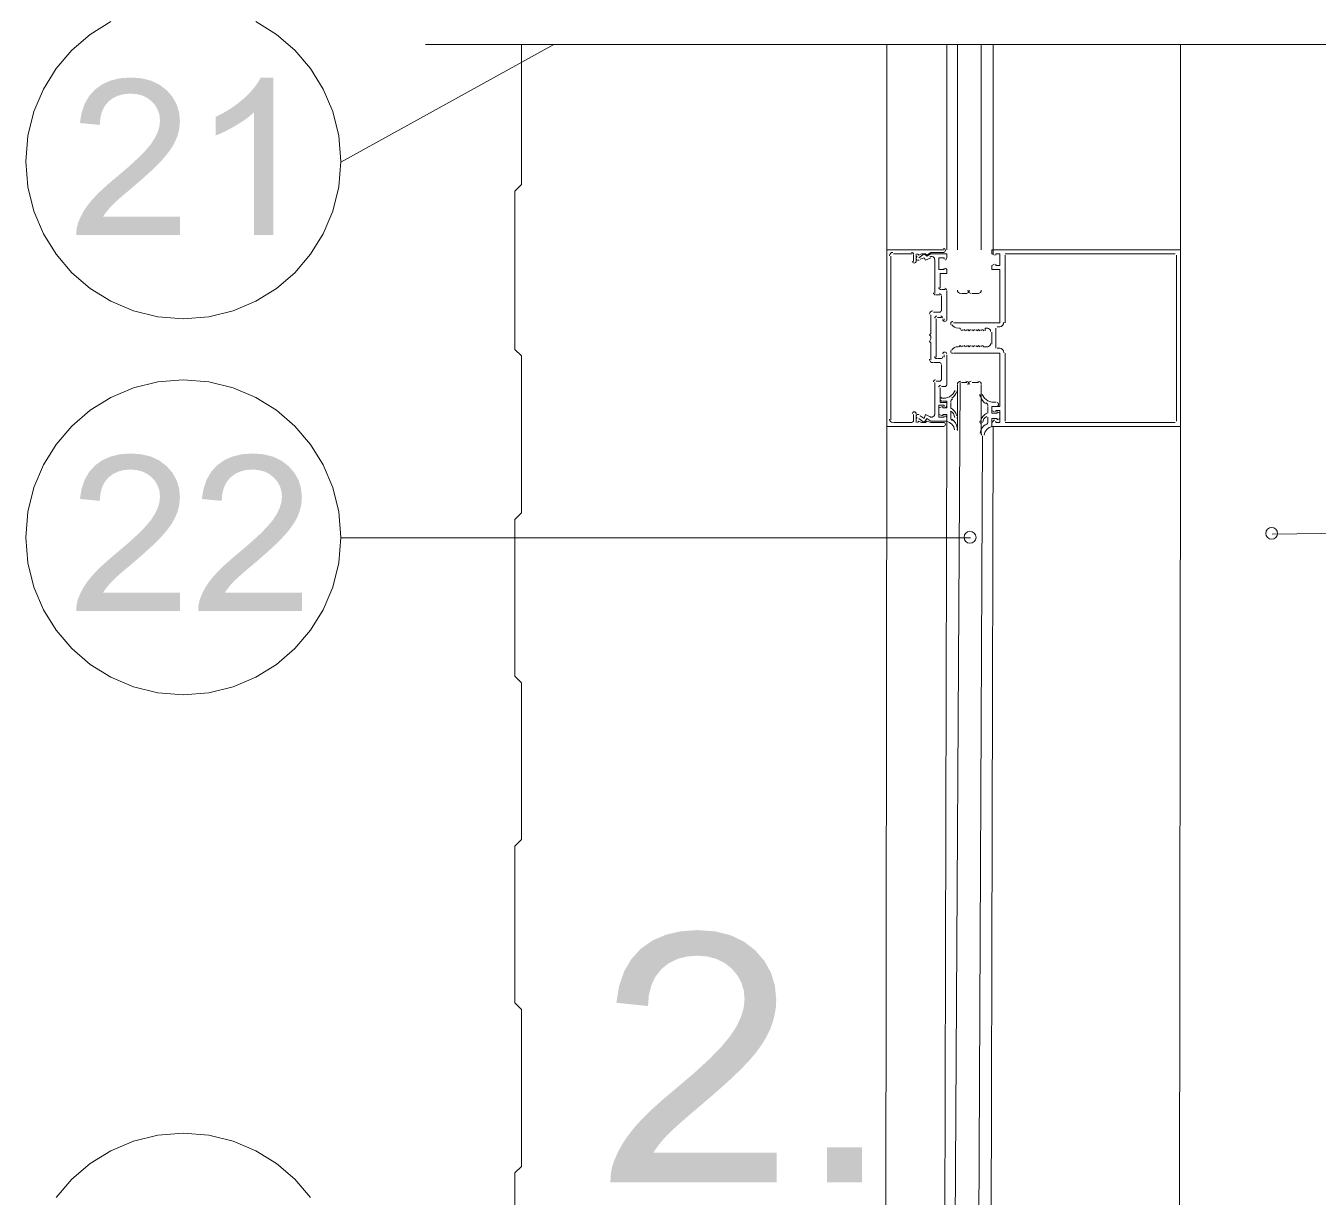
# Model space of a CAD drawing. Header units: millimetres. Extents: x 0 to 5940, y 0 to 8400.
# Drawn here: x 4492.7 to 4904.4, y 6908.8 to 7282 of the extents above; entities that cross this region are included whole.
import ezdxf

# ---------------------------------------------------------------- set-up
doc = ezdxf.new("R2010")
doc.units = ezdxf.units.MM
doc.header["$LTSCALE"] = 20
for name, color, linetype in [('1-CORTE-LINEAS', 7, 'Continuous'), ('1-CORTE-RELLENOS', 9, 'Continuous'), ('1-CORTE-ROJO', 1, 'Continuous')]:
    doc.layers.add(name, color=color, linetype=linetype)

msp = doc.modelspace()

# ---------------------------------------------------------------- hatches: boundary and pattern name
at = {"layer": '1-CORTE-RELLENOS'}
h = msp.add_hatch(color=7, dxfattribs=at)
h.dxf.hatch_style = 1
h.paths.add_polyline_path([(4541.83, 7221.22), (4541.83, 7215.32), (4508.76, 7215.32), (4508.78, 7216.41), (4508.9, 7217.48), (4509.13, 7218.54), (4509.47, 7219.57), (4510.2, 7221.26), (4511.11, 7222.94), (4512.21, 7224.6), (4513.5, 7226.24), (4515.05, 7227.93), (4516.91, 7229.75), (4519.07, 7231.71), (4521.54, 7233.79), (4525.29, 7236.97), (4528.37, 7239.8), (4530.8, 7242.26), (4532.57, 7244.37), (4533.82, 7246.3), (4534.71, 7248.18), (4535.25, 7250), (4535.43, 7251.76), (4535.27, 7253.53), (4534.77, 7255.15), (4533.95, 7256.62), (4532.79, 7257.93), (4531.39, 7259.02), (4529.79, 7259.79), (4528, 7260.26), (4526.01, 7260.41), (4523.91, 7260.25), (4522.02, 7259.75), (4520.35, 7258.93), (4518.9, 7257.77), (4517.74, 7256.32), (4516.91, 7254.61), (4516.42, 7252.65), (4516.25, 7250.44), (4509.91, 7251.04), (4510.47, 7254.36), (4511.47, 7257.25), (4512.92, 7259.73), (4514.82, 7261.79), (4517.12, 7263.43), (4519.78, 7264.6), (4522.8, 7265.31), (4526.17, 7265.54), (4529.57, 7265.29), (4532.59, 7264.53), (4535.25, 7263.27), (4537.53, 7261.52), (4539.38, 7259.41), (4540.71, 7257.06), (4541.51, 7254.48), (4541.77, 7251.65), (4541.69, 7250.14), (4541.45, 7248.64), (4541.06, 7247.16), (4540.51, 7245.7), (4539.79, 7244.24), (4538.87, 7242.74), (4537.75, 7241.21), (4536.43, 7239.63), (4534.78, 7237.88), (4532.66, 7235.83), (4530.07, 7233.47), (4527, 7230.81), (4524.46, 7228.68), (4522.43, 7226.93), (4520.91, 7225.54), (4519.89, 7224.53), (4519.15, 7223.7), (4518.47, 7222.88), (4517.85, 7222.05), (4517.3, 7221.22)])
h = msp.add_hatch(color=7, dxfattribs=at)
h.dxf.hatch_style = 1
h.paths.add_polyline_path([(4571.52, 7215.32), (4565.4, 7215.32), (4565.4, 7254.46), (4564.19, 7253.39), (4562.81, 7252.32), (4561.27, 7251.27), (4559.56, 7250.22), (4557.81, 7249.23), (4556.15, 7248.36), (4554.58, 7247.63), (4553.11, 7247.02), (4553.11, 7252.97), (4555.6, 7254.24), (4557.92, 7255.64), (4560.09, 7257.16), (4562.1, 7258.82), (4563.88, 7260.54), (4565.38, 7262.23), (4566.61, 7263.9), (4567.55, 7265.54), (4571.52, 7265.54)])
h = msp.add_hatch(color=7, dxfattribs=at)
h.dxf.hatch_style = 1
h.paths.add_polyline_path([(4541.83, 7101.42), (4541.83, 7095.52), (4508.76, 7095.52), (4508.78, 7096.61), (4508.9, 7097.68), (4509.13, 7098.73), (4509.47, 7099.77), (4510.2, 7101.46), (4511.11, 7103.14), (4512.21, 7104.8), (4513.5, 7106.44), (4515.05, 7108.13), (4516.91, 7109.95), (4519.07, 7111.9), (4521.54, 7113.99), (4525.29, 7117.17), (4528.37, 7119.99), (4530.8, 7122.46), (4532.57, 7124.57), (4533.82, 7126.5), (4534.71, 7128.37), (4535.25, 7130.19), (4535.43, 7131.96), (4535.27, 7133.72), (4534.77, 7135.34), (4533.95, 7136.81), (4532.79, 7138.13), (4531.39, 7139.22), (4529.79, 7139.99), (4528, 7140.46), (4526.01, 7140.61), (4523.91, 7140.45), (4522.02, 7139.95), (4520.35, 7139.12), (4518.9, 7137.97), (4517.74, 7136.51), (4516.91, 7134.81), (4516.42, 7132.85), (4516.25, 7130.63), (4509.91, 7131.24), (4510.47, 7134.56), (4511.47, 7137.45), (4512.92, 7139.93), (4514.82, 7141.99), (4517.12, 7143.63), (4519.78, 7144.8), (4522.8, 7145.5), (4526.17, 7145.74), (4529.57, 7145.48), (4532.59, 7144.73), (4535.25, 7143.47), (4537.53, 7141.71), (4539.38, 7139.61), (4540.71, 7137.26), (4541.51, 7134.67), (4541.77, 7131.85), (4541.69, 7130.34), (4541.45, 7128.84), (4541.06, 7127.36), (4540.51, 7125.89), (4539.79, 7124.44), (4538.87, 7122.94), (4537.75, 7121.4), (4536.43, 7119.83), (4534.78, 7118.08), (4532.66, 7116.03), (4530.07, 7113.67), (4527, 7111.01), (4524.46, 7108.88), (4522.43, 7107.13), (4520.91, 7105.74), (4519.89, 7104.73), (4519.15, 7103.9), (4518.47, 7103.07), (4517.85, 7102.25), (4517.3, 7101.42)])
h = msp.add_hatch(color=7, dxfattribs=at)
h.dxf.hatch_style = 1
h.paths.add_polyline_path([(4580.67, 7101.42), (4580.67, 7095.52), (4547.6, 7095.52), (4547.62, 7096.61), (4547.75, 7097.68), (4547.98, 7098.73), (4548.32, 7099.77), (4549.04, 7101.46), (4549.95, 7103.14), (4551.05, 7104.8), (4552.34, 7106.44), (4553.9, 7108.13), (4555.75, 7109.95), (4557.92, 7111.9), (4560.39, 7113.99), (4564.13, 7117.17), (4567.22, 7119.99), (4569.65, 7122.46), (4571.41, 7124.57), (4572.66, 7126.5), (4573.56, 7128.37), (4574.1, 7130.19), (4574.28, 7131.96), (4574.11, 7133.72), (4573.62, 7135.34), (4572.79, 7136.81), (4571.63, 7138.13), (4570.23, 7139.22), (4568.64, 7139.99), (4566.84, 7140.46), (4564.85, 7140.61), (4562.75, 7140.45), (4560.86, 7139.95), (4559.19, 7139.12), (4557.74, 7137.97), (4556.58, 7136.51), (4555.76, 7134.81), (4555.26, 7132.85), (4555.1, 7130.63), (4548.76, 7131.24), (4549.31, 7134.56), (4550.31, 7137.45), (4551.76, 7139.93), (4553.66, 7141.99), (4555.96, 7143.63), (4558.62, 7144.8), (4561.64, 7145.5), (4565.02, 7145.74), (4568.41, 7145.48), (4571.43, 7144.73), (4574.09, 7143.47), (4576.37, 7141.71), (4578.23, 7139.61), (4579.55, 7137.26), (4580.35, 7134.67), (4580.62, 7131.85), (4580.54, 7130.34), (4580.3, 7128.84), (4579.9, 7127.36), (4579.35, 7125.89), (4578.64, 7124.44), (4577.72, 7122.94), (4576.6, 7121.4), (4575.27, 7119.83), (4573.63, 7118.08), (4571.51, 7116.03), (4568.91, 7113.67), (4565.84, 7111.01), (4563.31, 7108.88), (4561.28, 7107.13), (4559.75, 7105.74), (4558.73, 7104.73), (4557.99, 7103.9), (4557.31, 7103.07), (4556.69, 7102.25), (4556.14, 7101.42)])
at = {"layer": '1-CORTE-ROJO'}
h = msp.add_hatch(color=1, dxfattribs=at)
h.dxf.hatch_style = 1
h.paths.add_polyline_path([(4731.85, 6922.92), (4731.85, 6913.49), (4678.93, 6913.49), (4678.96, 6915.24), (4679.16, 6916.96), (4679.54, 6918.66), (4680.09, 6920.33), (4681.25, 6923.01), (4682.71, 6925.68), (4684.48, 6928.33), (4686.54, 6930.96), (4689.02, 6933.68), (4692, 6936.61), (4695.47, 6939.74), (4699.44, 6943.09), (4705.41, 6948.15), (4710.33, 6952.66), (4714.2, 6956.61), (4717.02, 6960.01), (4719.05, 6963.11), (4720.49, 6966.11), (4721.36, 6969.03), (4721.65, 6971.86), (4721.39, 6974.66), (4720.6, 6977.23), (4719.29, 6979.57), (4717.46, 6981.68), (4715.21, 6983.43), (4712.63, 6984.69), (4709.75, 6985.45), (4706.55, 6985.7), (4703.19, 6985.43), (4700.18, 6984.64), (4697.51, 6983.31), (4695.19, 6981.45), (4693.33, 6979.12), (4691.99, 6976.38), (4691.18, 6973.22), (4690.89, 6969.66), (4680.81, 6970.71), (4681.68, 6976.01), (4683.27, 6980.65), (4685.57, 6984.61), (4688.58, 6987.9), (4692.26, 6990.51), (4696.52, 6992.37), (4701.35, 6993.48), (4706.77, 6993.86), (4712.23, 6993.46), (4717.08, 6992.26), (4721.35, 6990.26), (4725.01, 6987.46), (4727.95, 6984.07), (4730.05, 6980.31), (4731.32, 6976.17), (4731.74, 6971.64), (4731.61, 6969.23), (4731.24, 6966.85), (4730.62, 6964.49), (4729.75, 6962.16), (4728.62, 6959.82), (4727.16, 6957.41), (4725.37, 6954.94), (4723.25, 6952.41), (4720.58, 6949.61), (4717.17, 6946.33), (4713.01, 6942.58), (4708.09, 6938.35), (4704.07, 6934.93), (4700.84, 6932.11), (4698.39, 6929.89), (4696.74, 6928.26), (4695.55, 6926.94), (4694.46, 6925.6), (4693.48, 6924.26), (4692.6, 6922.92)])
h = msp.add_hatch(color=1, dxfattribs=at)
h.dxf.hatch_style = 1
h.paths.add_polyline_path([(4747.86, 6924.68), (4759.05, 6924.68), (4759.05, 6913.49), (4747.86, 6913.49)])

# ---------------------------------------------------------------- linework, layer by layer
at = {"layer": '1-CORTE-LINEAS', "color": 7, "lineweight": 15}
for p, q in [((4593.03, 7238.61), (4660.93, 7276.01)), ((4593.03, 7118.81), (4793.68, 7118.81)), ((4957.5, 7120.93), (4889.77, 7120.07))]:
    msp.add_line(p, q, dxfattribs=at)
at = {"layer": '1-CORTE-LINEAS', "color": 7, "lineweight": 9}
for p, q in [((4767, 7210.66), (4767, 7276.01)), ((4860.57, 7210.66), (4860.57, 7276.01)), ((4767, 7154.37), (4766.59, 6824.17)), ((4860.14, 6824.17), (4860.57, 7154.37))]:
    msp.add_line(p, q, dxfattribs=at)
at = {"layer": '1-CORTE-LINEAS', "color": 7, "lineweight": 13}
for p, q in [((4786.06, 7276.01), (4786.06, 7210.66)), ((4786.06, 7210.66), (4786.06, 7276.01)), ((4789.45, 7210.66), (4789.45, 7276.01)), ((4797.07, 7210.66), (4797.07, 7276.01)), ((4800.87, 7276.01), (4800.87, 7209.4)), ((4775.05, 7209.4), (4769.12, 7209.4)), ((4775.48, 7206.86), (4775.48, 7208.97)), ((4776.32, 7206.86), (4776.32, 7209.4)), ((4858.88, 7209.4), (4804.69, 7209.4)), ((4804.69, 7187.39), (4804.69, 7208.97)), ((4859.29, 7156.05), (4859.29, 7208.97)), ((4768.28, 7208.56), (4768.28, 7156.48)), ((4782.24, 7196.71), (4782.24, 7207.29)), ((4783.94, 7196.28), (4782.67, 7196.28)), ((4784.37, 7197.97), (4785.63, 7197.97)), ((4786.06, 7197.55), (4786.06, 7188.23)), ((4790.72, 7196.71), (4792.41, 7196.71)), ((4794.11, 7196.71), (4796.22, 7196.71)), ((4784.37, 7191.19), (4784.37, 7195.85)), ((4781.83, 7190.77), (4783.94, 7190.77)), ((4782.67, 7188.66), (4782.67, 7176.38)), ((4784.37, 7189.08), (4783.1, 7189.08)), ((4785.21, 7188.23), (4785.21, 7188.66)), ((4791.15, 7185.27), (4791.15, 7184.84)), ((4791.56, 7185.27), (4791.99, 7184.84)), ((4792.41, 7185.27), (4792.41, 7184.84)), ((4794.11, 7184.84), (4794.11, 7185.27)), ((4794.52, 7184.84), (4794.95, 7185.27)), ((4795.38, 7184.84), (4795.38, 7185.27)), ((4797.07, 7185.27), (4797.07, 7184.84)), ((4797.48, 7185.27), (4797.91, 7184.84)), ((4800.45, 7180.61), (4800.45, 7184.43)), ((4801.73, 7185.69), (4801.73, 7179.34)), ((4803, 7186.12), (4802.14, 7186.12)), ((4791.15, 7179.77), (4791.15, 7180.18)), ((4791.99, 7179.77), (4791.56, 7180.18)), ((4792.41, 7179.77), (4792.41, 7180.18)), ((4794.11, 7180.18), (4794.11, 7179.77)), ((4794.95, 7180.18), (4794.52, 7179.77)), ((4795.38, 7180.18), (4795.38, 7179.77)), ((4797.07, 7179.77), (4797.07, 7180.18)), ((4783.1, 7175.95), (4784.37, 7175.95)), ((4785.21, 7176.38), (4785.21, 7177.22)), ((4786.06, 7177.22), (4786.06, 7167.49)), ((4803, 7179.34), (4802.14, 7179.34)), ((4804.69, 7177.65), (4804.69, 7156.05)), ((4783.94, 7174.68), (4781.83, 7174.68)), ((4784.37, 7169.19), (4784.37, 7173.84)), ((4782.24, 7158.18), (4782.24, 7168.33)), ((4782.67, 7168.76), (4783.94, 7168.76)), ((4790.29, 7168.33), (4788.17, 6811.05)), ((4789.45, 7167.49), (4789.45, 7153.09)), ((4790.72, 7168.33), (4792.41, 7168.33)), ((4794.11, 7168.33), (4796.22, 7168.33)), ((4797.07, 7167.49), (4797.07, 7151.82)), ((4785.63, 7167.06), (4784.37, 7167.06)), ((4769.12, 7155.64), (4775.05, 7155.64)), ((4775.48, 7156.05), (4775.48, 7158.18)), ((4776.32, 7158.18), (4776.32, 7155.64)), ((4786.06, 7156.05), (4785.21, 6823.74)), ((4804.69, 7155.64), (4858.88, 7155.64)), ((4785.21, 7154.37), (4767, 7154.37)), ((4797.48, 7151.4), (4795.79, 6811.05)), ((4800.03, 6824.17), (4800.87, 7154.37))]:
    msp.add_line(p, q, dxfattribs=at)
at = {"layer": '1-CORTE-LINEAS', "color": 8, "lineweight": 5}
for p, q in [((4783.53, 7160.3), (4784.79, 7160.71)), ((4783.53, 7158.18), (4783.53, 7160.3)), ((4786.06, 7162.41), (4784.79, 7162.41)), ((4784.79, 7160.71), (4784.79, 7160.3)), ((4784.79, 7160.3), (4786.06, 7160.3)), ((4786.06, 7160.3), (4786.06, 7162.41)), ((4787.33, 7161.98), (4787.33, 7160.3)), ((4799.18, 7160.71), (4799.18, 7158.6)), ((4800.45, 7158.6), (4800.45, 7160.71)), ((4800.45, 7160.71), (4802.14, 7160.71)), ((4784.79, 7157.75), (4783.53, 7158.18)), ((4786.06, 7158.18), (4784.79, 7158.18)), ((4784.79, 7158.18), (4784.79, 7157.75)), ((4786.06, 7156.05), (4786.06, 7158.18)), ((4787.33, 7159.02), (4787.33, 7156.91)), ((4799.18, 7157.33), (4799.18, 7155.64)), ((4802.14, 7158.6), (4800.45, 7158.6)), ((4800.45, 7154.37), (4800.45, 7156.91)), ((4800.45, 7156.91), (4802.14, 7156.91)), ((4803, 7158.6), (4802.14, 7159.02)), ((4802.14, 7159.02), (4802.14, 7158.6)), ((4802.14, 7156.91), (4802.14, 7156.48)), ((4802.14, 7156.48), (4803, 7156.91)), ((4803, 7156.91), (4803, 7158.6))]:
    msp.add_line(p, q, dxfattribs=at)
at = {"layer": '1-CORTE-LINEAS', "color": 7, "lineweight": 13}
for points in [[(4619.98, 7276.01), (5187.97, 7276.01), (5199.97, 7298.01), (5219.97, 7254.01), (5231.97, 7276.01), (5749.97, 7276.01)], [(4767, 7154.37), (4767, 7210.66), (4785.21, 7210.66)], [(4768.92, 7209.82), (4768.5, 7209.74), (4768.17, 7209.51), (4767.94, 7209.17), (4767.86, 7208.76)], [(4775.48, 7209.19), (4775.43, 7209.43), (4775.29, 7209.64), (4775.09, 7209.77), (4774.84, 7209.82)], [(4785.21, 7209.82), (4780.98, 7209.82), (4779.71, 7208.97), (4779.28, 7209.4), (4778.01, 7209.4), (4777.17, 7208.97), (4776.75, 7209.4)], [(4777.17, 7208.13), (4778.87, 7209.4), (4779.71, 7208.56), (4780.98, 7209.4), (4786.06, 7209.4), (4786.06, 7208.13), (4785.63, 7207.29)], [(4785, 7209.82), (4785.25, 7209.87), (4785.45, 7210.01), (4785.58, 7210.21), (4785.63, 7210.46), (4785.58, 7210.7), (4785.45, 7210.9), (4785.25, 7211.04), (4785, 7211.09)], [(4801.3, 7156.48), (4800.45, 7155.64), (4800.45, 7154.37), (4860.57, 7154.37), (4860.57, 7210.66), (4800.45, 7210.66), (4800.45, 7209.4), (4801.3, 7208.97)], [(4801.73, 7206.01), (4801.73, 7205.59), (4803, 7205.59), (4803, 7209.4), (4801.73, 7209.4), (4801.73, 7208.97)], [(4775.05, 7207.07), (4775.1, 7206.82), (4775.24, 7206.62), (4775.44, 7206.48), (4775.68, 7206.43), (4775.93, 7206.48), (4776.14, 7206.62), (4776.27, 7206.82), (4776.32, 7207.07)], [(4776.63, 7208.47), (4776.45, 7208.3), (4776.34, 7208.09), (4776.32, 7207.84), (4776.4, 7207.61), (4776.57, 7207.42), (4776.79, 7207.31), (4777.03, 7207.29), (4777.27, 7207.37)], [(4780.98, 7208.13), (4779.28, 7207.29), (4778.87, 7208.13), (4777.59, 7207.7)], [(4782.24, 7207.49), (4782.21, 7207.77), (4782.11, 7208.02), (4781.94, 7208.24), (4781.72, 7208.4), (4781.46, 7208.51), (4781.19, 7208.55), (4780.92, 7208.51), (4780.66, 7208.4)], [(4785.21, 7204.74), (4785.21, 7204.31), (4783.53, 7204.31), (4783.53, 7208.13), (4785.21, 7208.13), (4785.21, 7207.7)], [(4785.63, 7204.74), (4786.06, 7204.31), (4786.06, 7203.04), (4783.94, 7203.04), (4783.94, 7198.39)], [(4788.17, 7187.39), (4803, 7187.39), (4803, 7204.31), (4800.45, 7204.31), (4800.45, 7205.59), (4801.3, 7206.01)], [(4781.83, 7196.91), (4781.88, 7196.66), (4782.01, 7196.46), (4782.21, 7196.33), (4782.46, 7196.28)], [(4783.53, 7198.61), (4783.57, 7198.36), (4783.71, 7198.16), (4783.91, 7198.02), (4784.16, 7197.97)], [(4784.37, 7196.06), (4784.32, 7196.31), (4784.18, 7196.52), (4783.98, 7196.65), (4783.73, 7196.71)], [(4786.06, 7197.75), (4786.01, 7198), (4785.87, 7198.2), (4785.67, 7198.34), (4785.43, 7198.39)], [(4789.45, 7197.75), (4789.53, 7197.34), (4789.76, 7197.01), (4790.09, 7196.79), (4790.5, 7196.71)], [(4792.19, 7196.71), (4792.61, 7196.79), (4792.95, 7197.01), (4793.17, 7197.34), (4793.25, 7197.75)], [(4792.83, 7197.75), (4792.91, 7197.34), (4793.14, 7197.01), (4793.48, 7196.79), (4793.89, 7196.71)], [(4796.01, 7196.71), (4796.42, 7196.79), (4796.76, 7197.01), (4796.99, 7197.34), (4797.07, 7197.75)], [(4781.61, 7191.19), (4781.2, 7191.11), (4780.87, 7190.88), (4780.64, 7190.55), (4780.56, 7190.13)], [(4780.98, 7175.54), (4780.98, 7181.04), (4780.56, 7181.46), (4780.98, 7182.3), (4780.98, 7183.15), (4780.56, 7183.57), (4780.98, 7184), (4780.98, 7189.93)], [(4782.88, 7189.5), (4782.63, 7189.45), (4782.43, 7189.32), (4782.29, 7189.11), (4782.24, 7188.86)], [(4783.73, 7190.77), (4783.98, 7190.82), (4784.18, 7190.96), (4784.32, 7191.16), (4784.37, 7191.41)], [(4784.79, 7188.86), (4784.74, 7189.11), (4784.61, 7189.32), (4784.4, 7189.45), (4784.16, 7189.5)], [(4784.79, 7188.44), (4784.84, 7188.19), (4784.98, 7187.99), (4785.18, 7187.85), (4785.43, 7187.8)], [(4785.43, 7187.8), (4785.67, 7187.85), (4785.87, 7187.99), (4786.01, 7188.19), (4786.06, 7188.44)], [(4787.96, 7187.8), (4787.79, 7187.78), (4787.64, 7187.72), (4787.51, 7187.61), (4787.41, 7187.47), (4787.35, 7187.31), (4787.33, 7187.14), (4787.36, 7186.98), (4787.44, 7186.82)], [(4787.71, 7186.74), (4788.09, 7186.3), (4788.55, 7185.97), (4789.08, 7185.77), (4789.66, 7185.69)], [(4789.86, 7185.69), (4790.29, 7185.69), (4790.72, 7184.84)], [(4792.83, 7185.27), (4793.25, 7184.84), (4793.68, 7185.27)], [(4795.79, 7184.84), (4796.22, 7185.27), (4796.64, 7184.84)], [(4799.18, 7185.69), (4798.34, 7185.69), (4798.34, 7184.84)], [(4800.03, 7184.63), (4799.95, 7185.04), (4799.72, 7185.38), (4799.38, 7185.61), (4798.97, 7185.69)], [(4802.78, 7186.12), (4803.36, 7186.24), (4803.83, 7186.55), (4804.15, 7187.02), (4804.26, 7187.6)], [(4790.72, 7179.77), (4790.29, 7180.18), (4789.86, 7179.77)], [(4793.68, 7180.18), (4793.25, 7179.77), (4792.83, 7180.18)], [(4796.64, 7179.77), (4796.22, 7180.18), (4795.79, 7179.77)], [(4799.18, 7179.77), (4797.91, 7179.77), (4797.48, 7180.18)], [(4798.97, 7179.77), (4799.38, 7179.85), (4799.72, 7180.08), (4799.95, 7180.41), (4800.03, 7180.83)], [(4780.56, 7175.75), (4780.64, 7175.33), (4780.87, 7174.99), (4781.2, 7174.77), (4781.61, 7174.68)], [(4782.24, 7176.59), (4782.29, 7176.34), (4782.43, 7176.14), (4782.63, 7176), (4782.88, 7175.95)], [(4784.16, 7175.95), (4784.4, 7176), (4784.61, 7176.14), (4784.74, 7176.34), (4784.79, 7176.59)], [(4785.43, 7178.07), (4785.18, 7178.02), (4784.98, 7177.89), (4784.84, 7177.68), (4784.79, 7177.44)], [(4786.06, 7177.44), (4786.01, 7177.68), (4785.87, 7177.89), (4785.67, 7178.02), (4785.43, 7178.07)], [(4787.44, 7178.64), (4787.36, 7178.48), (4787.33, 7178.31), (4787.35, 7178.14), (4787.41, 7177.98), (4787.51, 7177.84), (4787.64, 7177.73), (4787.79, 7177.67), (4787.96, 7177.65)], [(4789.66, 7179.77), (4789.08, 7179.7), (4788.55, 7179.49), (4788.09, 7179.16), (4787.71, 7178.72)], [(4788.17, 7177.65), (4803, 7177.65), (4803, 7160.71), (4800.45, 7160.71), (4800.45, 7159.44), (4801.3, 7159.02)], [(4804.26, 7177.85), (4804.15, 7178.44), (4803.83, 7178.91), (4803.36, 7179.23), (4802.78, 7179.34)], [(4784.37, 7174.05), (4784.32, 7174.29), (4784.18, 7174.5), (4783.98, 7174.63), (4783.73, 7174.68)], [(4782.46, 7169.19), (4782.21, 7169.14), (4782.01, 7169), (4781.88, 7168.8), (4781.83, 7168.55)], [(4784.16, 7167.49), (4783.91, 7167.44), (4783.71, 7167.3), (4783.57, 7167.1), (4783.53, 7166.86)], [(4783.73, 7168.76), (4783.98, 7168.81), (4784.18, 7168.95), (4784.32, 7169.15), (4784.37, 7169.39)], [(4785.43, 7167.06), (4785.67, 7167.11), (4785.87, 7167.25), (4786.01, 7167.45), (4786.06, 7167.7)], [(4790.5, 7168.76), (4790.09, 7168.68), (4789.76, 7168.45), (4789.53, 7168.11), (4789.45, 7167.7)], [(4793.25, 7167.7), (4793.17, 7168.11), (4792.95, 7168.45), (4792.61, 7168.68), (4792.19, 7168.76)], [(4793.89, 7168.76), (4793.48, 7168.68), (4793.14, 7168.45), (4792.91, 7168.11), (4792.83, 7167.7)], [(4797.07, 7167.7), (4796.99, 7168.11), (4796.76, 7168.45), (4796.42, 7168.68), (4796.01, 7168.76)], [(4783.94, 7166.64), (4783.94, 7161.98), (4786.06, 7161.98), (4786.06, 7161.14), (4785.63, 7160.3)], [(4785.21, 7157.75), (4785.21, 7157.33), (4783.53, 7157.33), (4783.53, 7161.14), (4785.21, 7161.14), (4785.21, 7160.71)], [(4801.73, 7156.05), (4801.73, 7155.64), (4803, 7155.64), (4803, 7159.44), (4801.73, 7159.44), (4801.73, 7159.02)], [(4767.86, 7156.69), (4767.94, 7156.28), (4768.17, 7155.95), (4768.5, 7155.72), (4768.92, 7155.64)], [(4774.84, 7155.64), (4775.09, 7155.69), (4775.29, 7155.82), (4775.43, 7156.02), (4775.48, 7156.27)], [(4776.32, 7158.38), (4776.27, 7158.63), (4776.14, 7158.83), (4775.93, 7158.97), (4775.68, 7159.02), (4775.44, 7158.97), (4775.24, 7158.83), (4775.1, 7158.63), (4775.05, 7158.38)], [(4777.27, 7158.09), (4777.03, 7158.17), (4776.79, 7158.16), (4776.57, 7158.05), (4776.4, 7157.86), (4776.32, 7157.62), (4776.34, 7157.38), (4776.45, 7157.16), (4776.63, 7156.99)], [(4776.75, 7155.64), (4777.17, 7156.05), (4778.01, 7155.64), (4779.28, 7155.64), (4779.71, 7156.05), (4780.98, 7155.64), (4785.21, 7155.64)], [(4785.63, 7157.75), (4786.06, 7157.33), (4786.06, 7156.05), (4780.98, 7156.05), (4779.71, 7156.91), (4778.87, 7155.64), (4777.17, 7156.91)], [(4777.59, 7157.75), (4778.87, 7156.91), (4779.28, 7158.18), (4780.98, 7157.33)], [(4780.66, 7157.47), (4780.92, 7157.36), (4781.19, 7157.33), (4781.46, 7157.36), (4781.72, 7157.47), (4781.94, 7157.64), (4782.11, 7157.86), (4782.21, 7158.11), (4782.24, 7158.38)], [(4785, 7154.37), (4785.25, 7154.42), (4785.45, 7154.55), (4785.58, 7154.76), (4785.63, 7155.01), (4785.58, 7155.25), (4785.45, 7155.45), (4785.25, 7155.59), (4785, 7155.64)]]:
    msp.add_lwpolyline(points, dxfattribs=at)
at = {"layer": '1-CORTE-LINEAS', "color": 7, "lineweight": 9}
for points in [[(4519.8, 7283.38), (4513.23, 7279.3), (4507.39, 7274.29), (4502.37, 7268.45), (4498.29, 7261.87), (4495.25, 7254.68), (4493.35, 7246.96), (4492.69, 7238.82), (4493.35, 7230.68), (4495.25, 7222.96), (4498.29, 7215.77), (4502.37, 7209.2), (4507.39, 7203.35), (4513.23, 7198.34), (4519.8, 7194.26), (4527, 7191.21), (4534.72, 7189.31), (4542.85, 7188.66), (4550.99, 7189.31), (4558.71, 7191.21), (4565.91, 7194.26), (4572.49, 7198.34), (4578.33, 7203.35), (4583.35, 7209.2), (4587.43, 7215.77), (4590.47, 7222.96), (4592.37, 7230.68), (4593.03, 7238.82)], [(4593.03, 7238.82), (4592.37, 7246.96), (4590.47, 7254.68), (4587.43, 7261.87), (4583.35, 7268.45), (4578.33, 7274.29), (4572.49, 7279.3), (4565.91, 7283.38)], [(4593.03, 7119.01), (4592.37, 7127.15), (4590.47, 7134.87), (4587.43, 7142.07), (4583.35, 7148.64), (4578.33, 7154.49), (4572.49, 7159.51), (4565.91, 7163.59), (4558.71, 7166.63), (4550.99, 7168.53), (4542.85, 7169.19), (4534.72, 7168.53), (4527, 7166.63), (4519.8, 7163.59), (4513.23, 7159.51), (4507.39, 7154.49), (4502.37, 7148.64), (4498.29, 7142.07), (4495.25, 7134.87), (4493.35, 7127.15), (4492.69, 7119.01), (4493.35, 7110.88), (4495.25, 7103.16), (4498.29, 7095.96), (4502.37, 7089.39), (4507.39, 7083.54), (4513.23, 7078.53), (4519.8, 7074.45), (4527, 7071.41), (4534.72, 7069.51), (4542.85, 7068.85), (4550.99, 7069.51), (4558.71, 7071.41), (4565.91, 7074.45), (4572.49, 7078.53), (4578.33, 7083.54), (4583.35, 7089.39), (4587.43, 7095.96), (4590.47, 7103.16), (4592.37, 7110.88), (4593.03, 7119.01)], [(4583.35, 6908.61), (4578.33, 6914.46), (4572.49, 6919.47), (4565.91, 6923.55), (4558.71, 6926.59), (4550.99, 6928.49), (4542.85, 6929.15), (4534.72, 6928.49), (4527, 6926.59), (4519.8, 6923.55), (4513.23, 6919.47), (4507.39, 6914.46), (4502.37, 6908.61)]]:
    msp.add_lwpolyline(points, dxfattribs=at)
at = {"layer": '1-CORTE-LINEAS', "color": 7, "lineweight": 5}
msp.add_lwpolyline([(4648.48, 6764.9), (4648.48, 6812.32), (4650.59, 6814.43), (4650.59, 6864.38), (4648.48, 6866.5), (4648.48, 6916.46), (4650.59, 6918.56), (4650.59, 6968.52), (4648.48, 6970.64), (4648.48, 7020.59), (4650.59, 7022.72), (4650.59, 7072.67), (4648.48, 7074.78), (4648.48, 7124.73), (4650.59, 7126.85), (4650.59, 7176.81), (4648.48, 7178.91), (4648.48, 7229.3), (4650.59, 7231.42), (4650.59, 7276.01)], dxfattribs=at)
at = {"layer": '1-CORTE-LINEAS', "color": 8, "lineweight": 5}
for points in [[(4784.42, 7163.66), (4784.21, 7163.56), (4784.06, 7163.4), (4783.97, 7163.2), (4783.95, 7162.97), (4784.02, 7162.75), (4784.15, 7162.57), (4784.35, 7162.45), (4784.57, 7162.41)], [(4784.3, 7163.32), (4785.7, 7163.32), (4786.98, 7163.78), (4788.04, 7164.65), (4788.76, 7165.85)], [(4787.73, 7163.34), (4788.22, 7163.79), (4788.64, 7164.3), (4788.98, 7164.87), (4789.23, 7165.48)], [(4789.38, 7165.22), (4789.42, 7165.36), (4789.44, 7165.52), (4789.44, 7165.67), (4789.42, 7165.82)], [(4796.67, 7164.56), (4796.64, 7164.4), (4796.64, 7164.25), (4796.66, 7164.09), (4796.71, 7163.94)], [(4796.86, 7163.78), (4797.12, 7163.17), (4797.46, 7162.61), (4797.87, 7162.1), (4798.37, 7161.65)], [(4797.33, 7164.58), (4798.05, 7163.38), (4799.1, 7162.51), (4800.38, 7162.05), (4801.78, 7162.05)], [(4789.3, 7157.78), (4788.99, 7158.55), (4788.53, 7159.25), (4787.94, 7159.83), (4787.23, 7160.28)], [(4788.6, 7157.25), (4788.47, 7157.87), (4788.19, 7158.43), (4787.78, 7158.9), (4787.25, 7159.24)], [(4787.93, 7163.15), (4787.68, 7162.98), (4787.49, 7162.76), (4787.37, 7162.49), (4787.33, 7162.2)], [(4799.18, 7160.93), (4799.14, 7161.22), (4799.02, 7161.49), (4798.83, 7161.71), (4798.59, 7161.88)], [(4801.94, 7160.71), (4802.16, 7160.75), (4802.36, 7160.87), (4802.5, 7161.05), (4802.57, 7161.28), (4802.55, 7161.51), (4802.46, 7161.71), (4802.3, 7161.87), (4802.09, 7161.97)], [(4788.57, 7153.3), (4788.29, 7154.26), (4787.73, 7155.07), (4786.95, 7155.66), (4786.01, 7156)], [(4787.33, 7157.11), (4787.37, 7156.84), (4787.47, 7156.59), (4787.64, 7156.37), (4787.85, 7156.2)], [(4789.4, 7153.96), (4789.18, 7154.75), (4788.81, 7155.48), (4788.31, 7156.12), (4787.67, 7156.65)], [(4789.27, 7156.95), (4789.38, 7157.16), (4789.44, 7157.39), (4789.44, 7157.63), (4789.4, 7157.87)], [(4796.7, 7156.18), (4796.65, 7155.94), (4796.65, 7155.71), (4796.71, 7155.48), (4796.82, 7155.27)], [(4798.86, 7158.59), (4798.15, 7158.14), (4797.56, 7157.55), (4797.1, 7156.86), (4796.8, 7156.08)], [(4798.85, 7157.54), (4798.31, 7157.2), (4797.89, 7156.74), (4797.62, 7156.18), (4797.5, 7155.56)], [(4798.66, 7154.94), (4798.88, 7155.1), (4799.04, 7155.32), (4799.14, 7155.57), (4799.18, 7155.85)], [(4789.35, 7153.31), (4789.41, 7153.46), (4789.44, 7153.61), (4789.45, 7153.76), (4789.44, 7153.9)], [(4798.42, 7154.95), (4797.79, 7154.42), (4797.28, 7153.78), (4796.91, 7153.06), (4796.7, 7152.26)], [(4797.08, 7152.21), (4797.07, 7152.06), (4797.07, 7151.91), (4797.1, 7151.76), (4797.15, 7151.62)], [(4800.5, 7154.32), (4799.56, 7153.97), (4798.78, 7153.37), (4798.23, 7152.57), (4797.94, 7151.6)]]:
    msp.add_lwpolyline(points, dxfattribs=at)
at = {"layer": '1-CORTE-LINEAS', "color": 7, "lineweight": 15}
for points in [[(4891.47, 7120.29), (4891.32, 7121.03), (4890.91, 7121.64), (4890.3, 7122.05), (4889.56, 7122.19), (4888.83, 7122.05), (4888.22, 7121.64), (4887.81, 7121.03), (4887.66, 7120.29), (4887.81, 7119.55), (4888.22, 7118.94), (4888.83, 7118.53), (4889.56, 7118.38), (4890.3, 7118.53), (4890.91, 7118.94), (4891.32, 7119.55), (4891.47, 7120.29)], [(4795.38, 7119.01), (4795.23, 7119.76), (4794.82, 7120.37), (4794.21, 7120.78), (4793.46, 7120.93), (4792.72, 7120.78), (4792.12, 7120.37), (4791.71, 7119.76), (4791.56, 7119.01), (4791.71, 7118.27), (4792.12, 7117.67), (4792.72, 7117.26), (4793.46, 7117.11), (4794.21, 7117.26), (4794.82, 7117.67), (4795.23, 7118.27), (4795.38, 7119.01)]]:
    msp.add_lwpolyline(points, dxfattribs=at)

doc.saveas('drawing.dxf')
